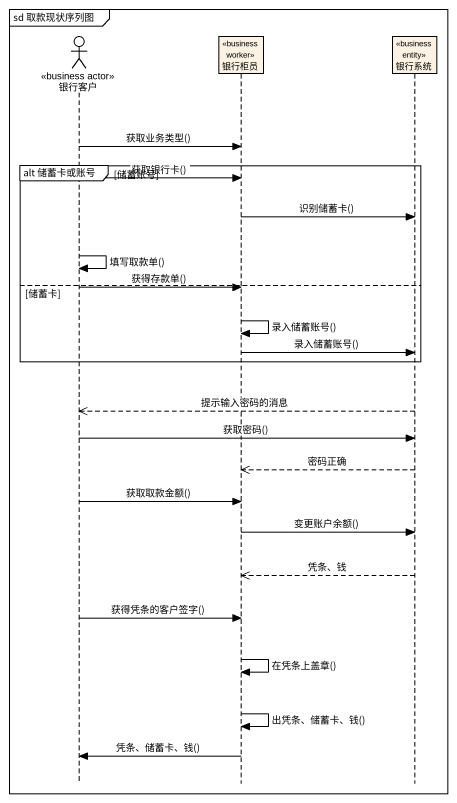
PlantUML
@startuml
mainframe sd 取款现状序列图
hide footbox
actor 银行客户 <<business actor>>
participant 银行柜员 <<business worker>>
participant 银行系统 <<business entity>>

银行客户 -> 银行柜员 : 获取业务类型()
group alt 储蓄卡或账号 [储蓄账号]
  银行客户 -> 银行柜员 : 获取银行卡()
  银行柜员 -> 银行系统 : 识别储蓄卡()
  银行客户 -> 银行客户 : 填写取款单()
else 储蓄卡
  银行客户 -> 银行柜员 : 获得存款单()
  银行柜员 -> 银行柜员 : 录入储蓄账号()
  银行柜员 -> 银行系统 : 录入储蓄账号()
end
银行系统 -->> 银行客户 : 提示输入密码的消息
银行客户 -> 银行系统 : 获取密码()
银行系统 -->> 银行柜员 : 密码正确
银行客户 -> 银行柜员 : 获取取款金额()
银行柜员 -> 银行系统 : 变更账户余额()
银行系统 -->> 银行柜员 : 凭条、钱
银行客户 -> 银行柜员 : 获得凭条的客户签字()
银行柜员 -> 银行柜员 : 在凭条上盖章()
银行柜员 -> 银行柜员 : 出凭条、储蓄卡、钱()
银行柜员 -> 银行客户 : 凭条、储蓄卡、钱()
@enduml
